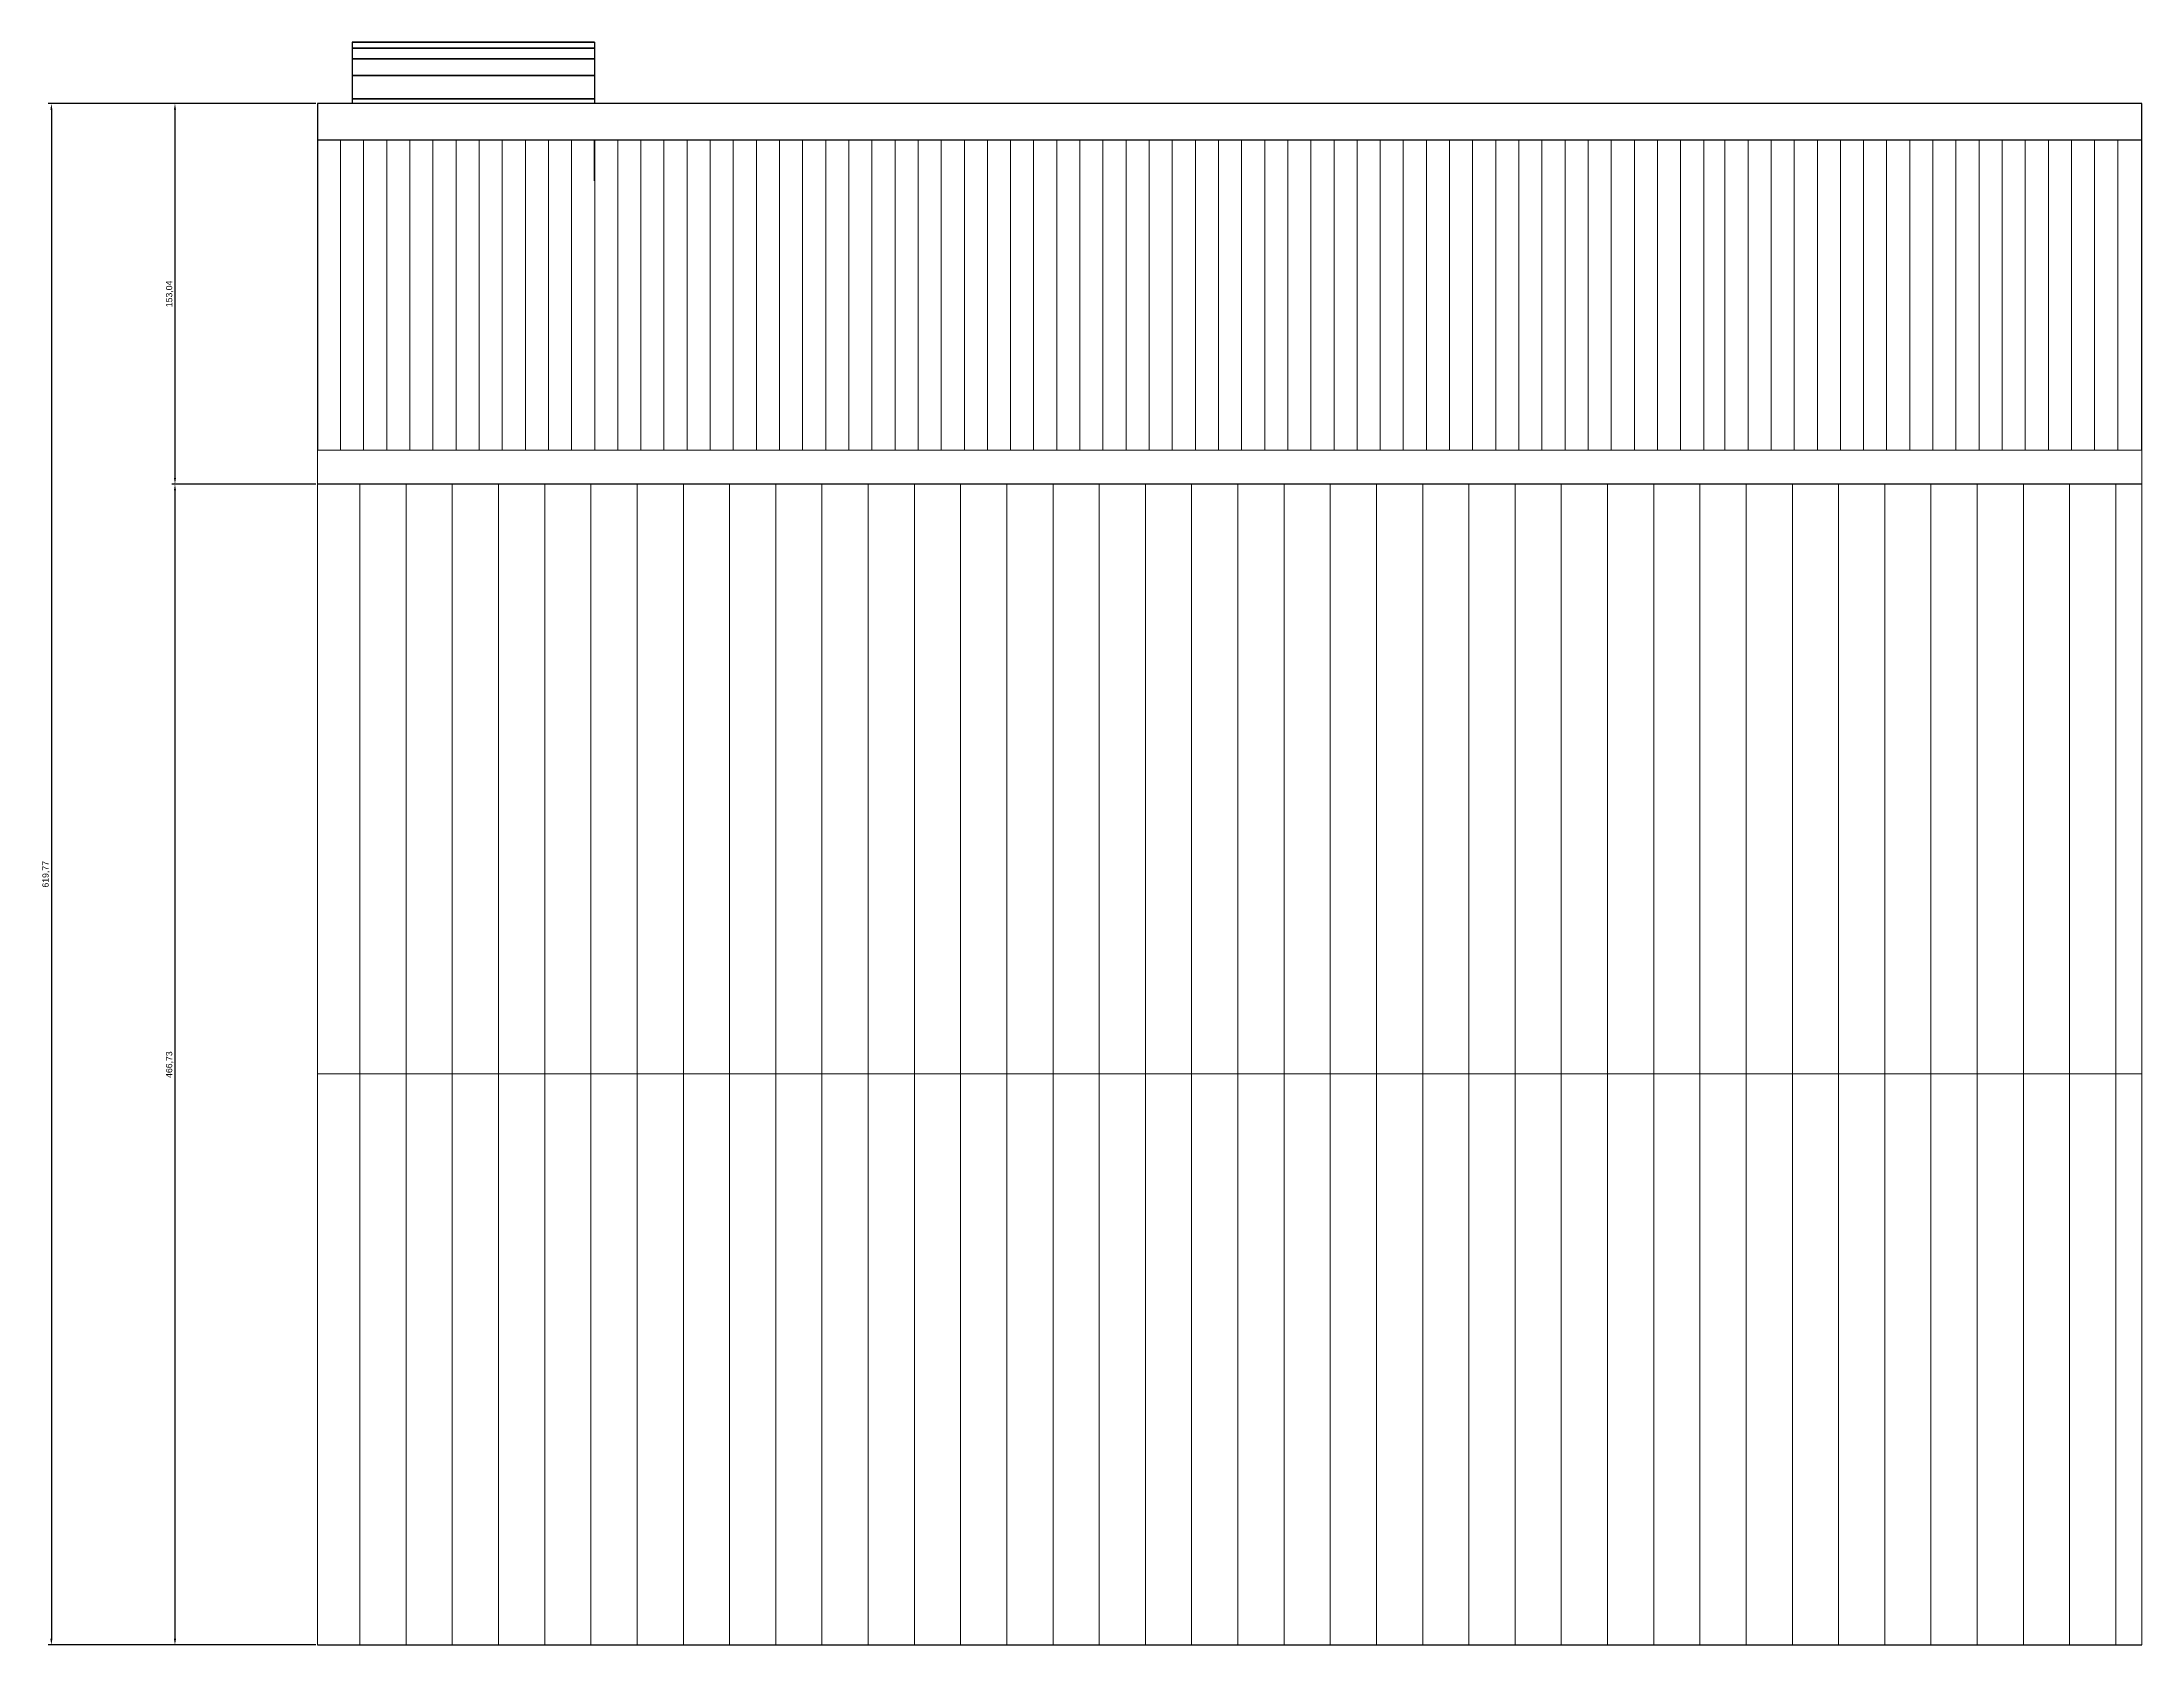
# Model space of a CAD drawing. Header units: millimetres. Extents: x 1744 to 5459, y 912 to 2813.
# Drawn here: x 2746 to 3591, y 931 to 1575 of the extents above; entities that cross this region are included whole.
import ezdxf

# ---------------------------------------------------------------- set-up
doc = ezdxf.new("R2010")
doc.units = ezdxf.units.MM
doc.layers.get('DEFPOINTS').update_dxf_attribs({"color": 210})
for name, color, linetype, lineweight in [('A-ANNO-SYMB', 3, 'Continuous', 18), ('A-ELEV-MBE1', 7, 'Continuous', 35), ('A-ELEV-MBE2', 4, 'Continuous', 25), ('A-ELEV-PATT', 8, 'Continuous', 18), ('A-FLOR-PATT', 8, 'Continuous', 18)]:
    doc.layers.add(name, color=color, linetype=linetype, lineweight=lineweight)
doc.styles.get("Standard").update_dxf_attribs({"font": 'Arial.ttf'})
doc.dimstyles.new('ISO-25', dxfattribs={"dimtxt": 2.5, "dimasz": 2.5, "dimexe": 1.25, "dimexo": 0.625, "dimtad": 1, "dimtxsty": 'Standard', "dimcen": 2.5, "dimadec": 0, "dimazin": 0, "dimtfac": 1, "dimtmove": 0, "dimatfit": 3, "dimfxl": 1, "dimarcsym": 0})

# ---------------------------------------------------------------- blocks, each defined once
blk = doc.blocks.new('*D30')
at = {"color": 0, "lineweight": -2, "transparency": 16777216}
for p, q in [((2856.18, 1550.62), (2748.56, 1550.62)), ((2749.81, 1548.12), (2749.81, 933.35)), ((2856.18, 930.85), (2748.56, 930.85))]:
    blk.add_line(p, q, dxfattribs=at)
at = {"color": 0, "transparency": 16777216}
for points in [[(2749.4, 1548.12), (2750.23, 1548.12), (2749.81, 1550.62)], [(2749.4, 933.35), (2750.23, 933.35), (2749.81, 930.85)]]:
    blk.add_solid(points, dxfattribs=at)
at = {"layer": 'DEFPOINTS', "color": 0, "transparency": 16777216}
for p in [(2856.81, 1550.62), (2749.81, 930.85), (2856.81, 930.85)]:
    blk.add_point(p, dxfattribs=at)
at = {"color": 0, "transparency": 16777216, "insert": (2747.68, 1240.73), "char_height": 2.5, "attachment_point": 5, "rotation": 90}
blk.add_mtext('619,77', dxfattribs=at)
blk = doc.blocks.new('*D31')
at = {"color": 0, "lineweight": -2, "transparency": 16777216}
for p, q in [((2856.18, 1550.62), (2798.27, 1550.62)), ((2799.52, 1548.12), (2799.52, 1400.08)), ((2856.18, 1397.58), (2798.27, 1397.58))]:
    blk.add_line(p, q, dxfattribs=at)
at = {"color": 0, "transparency": 16777216}
for points in [[(2799.1, 1548.12), (2799.94, 1548.12), (2799.52, 1550.62)], [(2799.1, 1400.08), (2799.94, 1400.08), (2799.52, 1397.58)]]:
    blk.add_solid(points, dxfattribs=at)
at = {"layer": 'DEFPOINTS', "color": 0, "transparency": 16777216}
for p in [(2856.81, 1550.62), (2799.52, 1397.58), (2856.81, 1397.58)]:
    blk.add_point(p, dxfattribs=at)
at = {"color": 0, "transparency": 16777216, "insert": (2797.39, 1474.1), "char_height": 2.5, "attachment_point": 5, "rotation": 90}
blk.add_mtext('153,04', dxfattribs=at)
blk = doc.blocks.new('*D32')
at = {"color": 0, "lineweight": -2, "transparency": 16777216}
for p, q in [((2856.18, 1397.58), (2798.27, 1397.58)), ((2799.52, 1395.08), (2799.52, 933.35)), ((2856.18, 930.85), (2798.27, 930.85))]:
    blk.add_line(p, q, dxfattribs=at)
at = {"color": 0, "transparency": 16777216}
for points in [[(2799.1, 1395.08), (2799.94, 1395.08), (2799.52, 1397.58)], [(2799.1, 933.35), (2799.94, 933.35), (2799.52, 930.85)]]:
    blk.add_solid(points, dxfattribs=at)
at = {"layer": 'DEFPOINTS', "color": 0, "transparency": 16777216}
for p in [(2856.81, 1397.58), (2799.52, 930.85), (2856.81, 930.85)]:
    blk.add_point(p, dxfattribs=at)
at = {"color": 0, "transparency": 16777216, "insert": (2797.39, 1164.21), "char_height": 2.5, "attachment_point": 5, "rotation": 90}
blk.add_mtext('466,73', dxfattribs=at)

msp = doc.modelspace()

# ---------------------------------------------------------------- hatches: boundary and pattern name
at = {"layer": 'A-ELEV-PATT'}
h = msp.add_hatch(dxfattribs=at)
h.set_pattern_fill('LINE', color=0, scale=5.85311, angle=-90, style=0)
h.set_pattern_definition([(270, (57138.057, 967.175), (18.5836245, -8e-15), [])])
h.paths.add_polyline_path([(2856.808, 1397.575), (3590.599, 1397.575), (3590.599, 1160.485), (2856.808, 1160.485)])
h.paths.add_polyline_path([(2856.808, 1160.485), (3590.599, 1160.485), (3590.599, 930.848), (2856.808, 930.848)])

# ---------------------------------------------------------------- linework, layer by layer
at = {"color": 0}
for p, q in [((2870.716, 1575.39), (2870.716, 1550.615)), ((2968.269, 1575.39), (2968.269, 1550.615))]:
    msp.add_line(p, q, dxfattribs=at)
at = {"layer": 'A-ANNO-SYMB', "color": 0}
msp.add_lwpolyline([(3590.599, 930.848), (3590.599, 1411.232), (2856.808, 1411.232), (2856.808, 930.848)], dxfattribs=at)
at = {"layer": 'A-ELEV-MBE1', "color": 0}
for p, q in [((2870.716, 1575.39), (2968.269, 1575.39)), ((2870.716, 1572.853), (2968.269, 1572.853)), ((2870.716, 1568.624), (2968.269, 1568.624)), ((2870.716, 1561.858), (2968.269, 1561.858)), ((2870.716, 1552.556), (2968.269, 1552.556)), ((2968.269, 1535.982), (2968.269, 1519.57))]:
    msp.add_line(p, q, dxfattribs=at)
at = {"layer": 'A-ELEV-MBE2', "color": 0}
for p, q in [((3590.599, 1535.982), (2856.808, 1535.982)), ((3590.599, 1397.575), (2856.808, 1397.575)), ((2856.808, 930.848), (3590.599, 930.848))]:
    msp.add_line(p, q, dxfattribs=at)
msp.add_lwpolyline([(3590.599, 1411.232), (3590.599, 1550.615), (2856.808, 1550.615), (2856.808, 1411.232)], dxfattribs=at)
at = {"layer": 'A-ELEV-PATT', "color": 0}
msp.add_line((3590.599, 1160.485), (2856.808, 1160.485), dxfattribs=at)
at = {"layer": 'A-FLOR-PATT', "color": 0, "linetype": 'Continuous'}
for p, q in [((2866.1, 1411.232), (2866.1, 1535.982)), ((2875.392, 1411.232), (2875.392, 1535.982)), ((2884.684, 1411.232), (2884.684, 1535.982)), ((2893.976, 1411.232), (2893.976, 1535.982)), ((2903.268, 1411.232), (2903.268, 1535.982)), ((2912.56, 1411.232), (2912.56, 1535.982)), ((2921.852, 1411.232), (2921.852, 1535.982)), ((2931.144, 1411.232), (2931.144, 1535.982)), ((2940.435, 1411.232), (2940.435, 1535.982)), ((2949.727, 1411.232), (2949.727, 1535.982)), ((2959.019, 1411.232), (2959.019, 1535.982)), ((2968.311, 1411.232), (2968.311, 1535.982)), ((2977.603, 1411.232), (2977.603, 1535.982)), ((2986.895, 1411.232), (2986.895, 1535.982)), ((2996.187, 1411.232), (2996.187, 1535.982)), ((3005.479, 1411.232), (3005.479, 1535.982)), ((3014.771, 1411.232), (3014.771, 1535.982)), ((3024.063, 1411.232), (3024.063, 1535.982)), ((3033.355, 1411.232), (3033.355, 1535.982)), ((3042.646, 1411.232), (3042.646, 1535.982)), ((3051.938, 1411.232), (3051.938, 1535.982)), ((3061.23, 1411.232), (3061.23, 1535.982)), ((3070.522, 1411.232), (3070.522, 1535.982)), ((3079.814, 1411.232), (3079.814, 1535.982)), ((3089.106, 1411.232), (3089.106, 1535.982)), ((3098.398, 1411.232), (3098.398, 1535.982)), ((3107.69, 1411.232), (3107.69, 1535.982)), ((3116.982, 1411.232), (3116.982, 1535.982)), ((3126.274, 1411.232), (3126.274, 1535.982)), ((3135.566, 1411.232), (3135.566, 1535.982)), ((3144.857, 1411.232), (3144.857, 1535.982)), ((3154.149, 1411.232), (3154.149, 1535.982)), ((3163.441, 1411.232), (3163.441, 1535.982)), ((3172.733, 1411.232), (3172.733, 1535.982)), ((3182.025, 1411.232), (3182.025, 1535.982)), ((3191.317, 1411.232), (3191.317, 1535.982)), ((3200.609, 1411.232), (3200.609, 1535.982)), ((3209.901, 1411.232), (3209.901, 1535.982)), ((3219.193, 1411.232), (3219.193, 1535.982)), ((3228.485, 1411.232), (3228.485, 1535.982)), ((3237.777, 1411.232), (3237.777, 1535.982)), ((3247.068, 1411.232), (3247.068, 1535.982)), ((3256.36, 1411.232), (3256.36, 1535.982)), ((3265.652, 1411.232), (3265.652, 1535.982)), ((3274.944, 1411.232), (3274.944, 1535.982)), ((3284.236, 1411.232), (3284.236, 1535.982)), ((3293.528, 1411.232), (3293.528, 1535.982)), ((3302.82, 1411.231), (3302.82, 1535.982)), ((3312.112, 1411.231), (3312.112, 1535.982)), ((3321.404, 1411.231), (3321.404, 1535.982)), ((3330.696, 1411.231), (3330.696, 1535.982)), ((3339.987, 1411.231), (3339.987, 1535.982)), ((3349.279, 1411.231), (3349.279, 1535.982)), ((3358.571, 1411.231), (3358.571, 1535.982)), ((3367.863, 1411.231), (3367.863, 1535.982)), ((3377.155, 1411.231), (3377.155, 1535.982)), ((3386.447, 1411.231), (3386.447, 1535.982)), ((3395.739, 1411.231), (3395.739, 1535.982)), ((3405.031, 1411.231), (3405.031, 1535.982)), ((3414.323, 1411.231), (3414.323, 1535.982)), ((3422.866, 1411.232), (3422.866, 1535.982)), ((3432.158, 1411.232), (3432.158, 1535.982)), ((3441.45, 1411.232), (3441.45, 1535.982)), ((3450.742, 1411.232), (3450.742, 1535.982)), ((3460.033, 1411.232), (3460.033, 1535.982)), ((3469.325, 1411.232), (3469.325, 1535.982)), ((3478.617, 1411.232), (3478.617, 1535.982)), ((3487.909, 1411.232), (3487.909, 1535.982)), ((3497.201, 1411.232), (3497.201, 1535.982)), ((3506.493, 1411.232), (3506.493, 1535.982)), ((3515.785, 1411.232), (3515.785, 1535.982)), ((3525.077, 1411.232), (3525.077, 1535.982)), ((3534.369, 1411.232), (3534.369, 1535.982)), ((3543.661, 1411.232), (3543.661, 1535.982)), ((3552.953, 1411.232), (3552.953, 1535.982)), ((3562.244, 1411.232), (3562.244, 1535.982)), ((3571.536, 1411.232), (3571.536, 1535.982)), ((3580.828, 1411.232), (3580.828, 1535.982))]:
    msp.add_line(p, q, dxfattribs=at)

# ---------------------------------------------------------------- dimensions: what is measured, and where the dimension line sits
at = {"color": 3}
for base, p1, p2, picture, middle in [((2749.814, 930.848), (2856.808, 1550.615), (2856.808, 930.848), '*D30', (2747.683, 1240.731)), ((2799.521, 1397.575), (2856.808, 1550.615), (2856.808, 1397.575), '*D31', (2797.39, 1474.095)), ((2799.521, 930.848), (2856.808, 1397.575), (2856.808, 930.848), '*D32', (2797.39, 1164.211))]:
    dim = msp.add_linear_dim(base=base, p1=p1, p2=p2, angle=270, dimstyle='ISO-25', dxfattribs=at)
    dim.commit()
    dim.dimension.update_dxf_attribs({"geometry": picture, "text_midpoint": middle})

doc.saveas('drawing.dxf')
